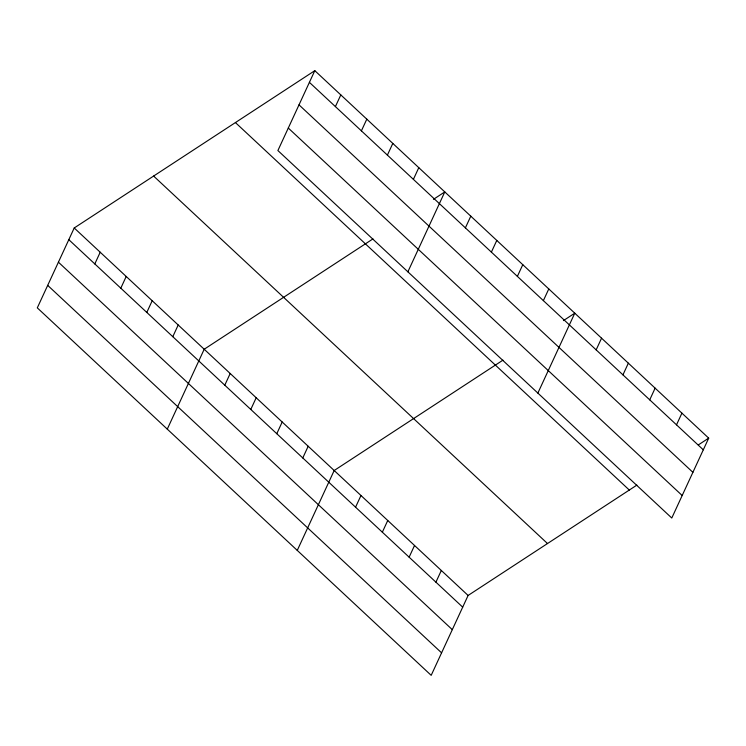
<?xml version="1.0" encoding="UTF-8"?>
<svg xmlns="http://www.w3.org/2000/svg" width="746" height="746" viewBox="0 0 746 746"><rect width="100%" height="100%" fill="white"/><g stroke="black" fill="none" stroke-linecap="round" stroke-linejoin="round"><path stroke-width="1.12" d="M314.812 70.656L277.894 150.543L671.782 518.022L708.7 438.135L314.812 70.656L74.218 227.978L37.3 307.865L431.188 675.344L468.106 595.457L636.87 485.105M94.807 263.925L100.216 252.223M120.805 288.18L126.205 276.477M146.803 312.425L152.203 300.731M172.802 336.679L178.201 324.986M167.281 429.137L204.199 349.24L372.963 238.897M335.402 106.603L340.81 94.91M224.788 385.188L230.197 373.494M361.4 130.858L366.808 119.164M250.787 409.442L256.195 397.749M387.398 155.112L392.806 143.419M276.785 433.696L282.193 422.003M413.396 179.366L418.795 167.663M302.783 457.951L308.182 446.257M407.875 271.814L444.793 191.918L433.454 199.341M297.262 550.408L334.18 470.512L502.944 360.159M465.392 227.866L470.791 216.172M355.562 507.196L360.971 495.503M491.381 252.12L496.789 240.426M382.344 532.187L387.752 520.484M517.379 276.374L522.787 264.681M409.134 557.169L414.534 545.475M543.377 300.629L548.786 288.935M435.916 582.16L441.324 570.466M537.866 393.086L574.774 313.189L563.435 320.603M596.157 349.874L601.565 338.18M622.947 374.865L628.346 363.171M649.729 399.847L655.128 388.153M676.51 424.838L681.919 413.144M698.303 444.933L708.7 438.135M309.404 82.349L703.301 449.829M299.006 104.85L692.894 472.33M288.292 128.042L682.18 495.521M235.419 122.568L629.307 490.047M153.611 176.056L547.499 543.536M74.218 227.978L468.106 595.457M68.809 239.671L462.697 607.151M58.412 262.172L452.3 629.652M47.697 285.364L441.585 652.843"/></g></svg>
